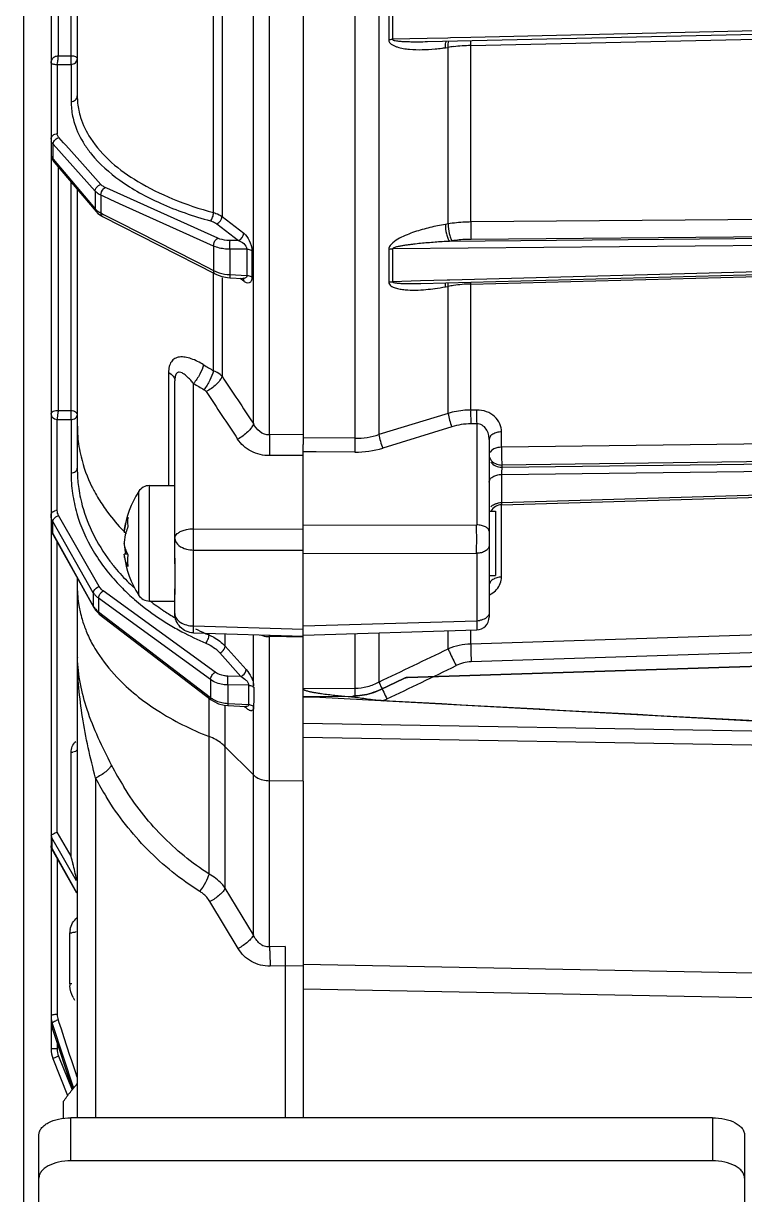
# Model space of a CAD drawing. Header units: millimetres. Extents: x -6 to 705, y -10 to 538.
# Drawn here: x 585.19 to 596.43, y 389.92 to 408.18 of the extents above; entities that cross this region are included whole.
import ezdxf

# ---------------------------------------------------------------- set-up
doc = ezdxf.new("R2010")
doc.units = ezdxf.units.MM
for name, color, linetype in [('02___PRT_ALL_AXES', 7, 'Continuous'), ('06___PRT_ALL_SURFS', 7, 'Continuous'), ('3_ALL_AXES', 7, 'Continuous')]:
    doc.layers.add(name, color=color, linetype=linetype)
doc.layers.add('\\M+5B1EA\\M+5D7A2\\M+5B2E3', color=7, linetype='Continuous', lineweight=25)

msp = doc.modelspace()

# ---------------------------------------------------------------- linework, layer by layer
at = {"color": 0, "linetype": 'Continuous', "lineweight": -3}
for p, q in [((585.619, 448.23), (585.619, 392.188)), ((589.549, 426.232), (589.549, 401.61)), ((589.024, 401.762), (589.024, 426.052)), ((590.357, 426.119), (590.357, 401.709)), ((590.73, 426.086), (590.73, 401.766)), ((588.774, 401.938), (588.774, 425.915)), ((585.734, 407.672), (585.734, 412.894)), ((585.932, 407.674), (585.932, 412.77)), ((586.028, 412.71), (586.028, 407.046)), ((588.152, 405.228), (588.152, 411.975)), ((588.284, 411.975), (588.284, 405.167)), ((590.883, 408.472), (590.883, 407.926)), ((590.942, 408.476), (590.942, 407.93)), ((591.485, 407.894), (603.822, 408.178)), ((598.829, 408.111), (592.163, 407.958)), ((591.484, 407.942), (590.942, 407.93)), ((591.802, 407.95), (591.484, 407.942)), ((591.845, 407.951), (591.802, 407.95)), ((592.163, 407.958), (591.845, 407.951)), ((592.161, 407.833), (598.826, 407.985)), ((591.485, 407.894), (591.486, 407.894)), ((591.766, 407.798), (591.808, 407.804)), ((591.808, 405.051), (591.808, 407.804)), ((592.161, 407.833), (592.161, 407.91)), ((592.161, 405.082), (592.161, 407.833)), ((585.732, 407.647), (585.734, 407.672)), ((585.734, 407.672), (585.932, 407.674)), ((585.686, 407.539), (585.715, 407.536)), ((585.715, 407.536), (585.932, 407.539)), ((585.715, 407.536), (585.715, 406.458)), ((585.932, 407.539), (585.932, 406.959)), ((585.652, 406.06), (585.652, 406.293)), ((586.307, 405.561), (585.652, 406.293)), ((585.814, 406.316), (585.74, 406.399)), ((585.849, 406.277), (585.814, 406.316)), ((586.068, 406.033), (585.849, 406.277)), ((585.619, 406.14), (585.62, 406.119)), ((585.652, 406.06), (586.307, 405.288)), ((585.667, 406.016), (585.667, 406.015)), ((585.667, 406.015), (586.322, 405.243)), ((585.734, 402.143), (585.734, 405.936)), ((586.395, 405.667), (586.068, 406.033)), ((585.932, 402.142), (585.932, 405.703)), ((586.028, 405.59), (586.028, 401.241)), ((586.307, 405.561), (586.307, 405.288)), ((586.488, 405.609), (586.462, 405.621)), ((586.754, 405.489), (586.488, 405.609)), ((586.396, 405.499), (586.396, 405.222)), ((586.431, 405.483), (586.396, 405.499)), ((586.54, 405.434), (586.431, 405.483)), ((586.688, 405.367), (586.54, 405.434)), ((588.152, 404.707), (586.688, 405.367)), ((588.218, 404.829), (586.754, 405.489)), ((586.396, 405.222), (586.437, 405.201)), ((586.437, 405.201), (586.688, 405.072)), ((586.42, 405.169), (588.176, 404.271)), ((586.688, 405.072), (587.858, 404.474)), ((588.202, 405.054), (588.541, 404.793)), ((588.284, 405.167), (588.623, 404.906)), ((591.808, 405.051), (591.766, 405.044)), ((598.658, 405.136), (592.161, 405.082)), ((603.821, 404.88), (591.829, 404.78)), ((598.663, 404.865), (592.166, 404.811)), ((588.152, 404.707), (588.152, 404.323)), ((588.671, 404.658), (588.408, 404.657)), ((588.408, 404.657), (588.408, 404.262)), ((588.541, 404.793), (588.41, 404.793)), ((588.671, 404.658), (588.671, 404.247)), ((588.75, 404.635), (588.75, 404.223)), ((590.883, 404.658), (590.883, 404.146)), ((603.823, 404.771), (590.942, 404.664)), ((590.942, 404.664), (590.942, 404.151)), ((591.872, 404.787), (591.829, 404.78)), ((587.858, 404.474), (588.04, 404.381)), ((591.381, 404.124), (603.823, 404.453)), ((588.04, 404.381), (588.152, 404.323)), ((588.152, 402.762), (588.152, 404.283)), ((588.175, 404.271), (588.176, 404.271)), ((598.494, 404.352), (591.838, 404.175)), ((592.161, 404.114), (598.491, 404.281)), ((588.28, 404.232), (588.371, 404.215)), ((588.284, 404.212), (588.284, 402.676)), ((588.371, 404.215), (588.408, 404.212)), ((588.408, 404.262), (588.671, 404.247)), ((588.408, 404.212), (588.608, 404.201)), ((588.623, 404.159), (588.569, 404.203)), ((588.608, 404.201), (588.613, 404.2)), ((591.38, 404.163), (590.942, 404.151)), ((591.795, 404.174), (591.38, 404.163)), ((591.838, 404.175), (591.795, 404.174)), ((592.161, 402.149), (592.161, 404.114)), ((591.766, 404.07), (591.808, 404.078)), ((591.808, 402.098), (591.808, 404.078)), ((587.451, 402.734), (587.451, 400.972)), ((587.549, 399.753), (587.549, 402.606)), ((587.841, 400.299), (587.841, 402.563)), ((585.734, 402.143), (585.932, 402.142)), ((585.933, 402.12), (585.932, 402.142)), ((585.933, 402.097), (585.933, 402.12)), ((591.808, 402.098), (590.73, 401.766)), ((592.252, 402.15), (592.161, 402.149)), ((585.716, 402.002), (585.931, 402.001)), ((585.716, 400.584), (585.716, 402.002)), ((585.931, 402.001), (585.931, 401.17)), ((592.254, 401.935), (592.162, 401.935)), ((592.254, 401.935), (592.254, 400.358)), ((589.549, 401.766), (589.024, 401.762)), ((590.357, 401.709), (589.549, 401.714)), ((591.869, 401.889), (590.79, 401.556)), ((592.642, 401.57), (592.642, 401.808)), ((589.549, 398.579), (589.549, 401.61)), ((592.449, 401.691), (592.449, 398.921)), ((597.975, 401.638), (592.642, 401.57)), ((589.549, 401.442), (589.026, 401.439)), ((589.75, 401.497), (589.549, 401.498)), ((590.355, 401.493), (589.75, 401.497)), ((592.646, 401.257), (603.821, 401.401)), ((597.981, 401.361), (592.646, 401.292)), ((592.642, 401.145), (603.823, 401.289)), ((592.646, 401.292), (592.646, 401.257)), ((592.642, 401.145), (592.642, 400.704)), ((592.643, 400.673), (603.823, 401.004)), ((586.985, 399.264), (586.985, 400.879)), ((587.153, 399.172), (587.153, 400.972)), ((597.821, 400.857), (592.642, 400.704)), ((592.642, 399.546), (592.642, 400.673)), ((586.369, 399.397), (585.737, 400.506)), ((585.619, 400.33), (585.621, 400.293)), ((585.647, 400.226), (585.647, 400.411)), ((586.278, 399.302), (585.647, 400.411)), ((587.841, 400.299), (589.549, 400.295)), ((589.549, 400.353), (592.254, 400.358)), ((585.647, 400.226), (586.278, 399.093)), ((585.652, 400.202), (586.284, 399.069)), ((585.715, 395.567), (585.715, 400.09)), ((586.786, 400.24), (586.758, 400.24)), ((586.764, 400.053), (586.758, 400.053)), ((586.814, 399.903), (586.758, 399.903)), ((587.841, 399.967), (589.549, 399.964)), ((587.841, 398.783), (587.841, 399.967)), ((589.549, 399.911), (592.254, 399.916)), ((592.254, 399.916), (592.254, 398.865)), ((586.028, 399.527), (586.028, 391.118)), ((587.549, 398.975), (587.549, 399.362)), ((586.278, 399.302), (586.278, 399.093)), ((586.36, 399.215), (586.36, 399.003)), ((588.105, 397.946), (586.36, 399.215)), ((586.412, 399.316), (586.43, 399.331)), ((588.175, 398.063), (586.43, 399.331)), ((586.284, 399.069), (586.311, 399.029)), ((586.36, 399.003), (588.105, 397.666)), ((586.371, 398.969), (588.117, 397.632)), ((589.549, 398.783), (592.254, 398.865)), ((592.254, 398.865), (592.255, 398.721)), ((587.839, 398.675), (589.549, 398.624)), ((587.841, 398.783), (589.549, 398.731)), ((588.082, 398.642), (588.082, 398.668)), ((588.333, 398.469), (588.333, 398.661)), ((589.024, 398.617), (589.024, 398.64)), ((589.549, 398.61), (589.024, 398.617)), ((589.024, 393.779), (589.024, 398.616)), ((589.549, 398.639), (592.255, 398.721)), ((590.356, 398.663), (590.357, 397.807)), ((590.73, 398.675), (590.73, 397.909)), ((591.808, 398.426), (591.808, 398.707)), ((592.161, 398.5), (592.161, 398.718)), ((597.371, 398.668), (592.161, 398.5)), ((588.333, 398.469), (588.662, 398.103)), ((589.549, 396.366), (589.549, 398.579)), ((588.251, 398.363), (588.58, 397.997)), ((597.379, 398.392), (592.168, 398.224)), ((597.231, 398.174), (591.177, 397.98)), ((591.177, 397.98), (597.231, 398.174)), ((588.105, 397.946), (588.105, 397.666)), ((588.58, 397.997), (588.377, 398.001)), ((590.758, 397.793), (591.119, 397.965)), ((591.118, 397.965), (590.76, 397.794)), ((588.704, 397.858), (588.374, 397.864)), ((588.374, 397.864), (588.374, 397.576)), ((590.357, 397.807), (589.549, 397.801)), ((588.082, 397.06), (588.082, 397.659)), ((588.319, 397.548), (588.374, 397.542)), ((588.333, 394.696), (588.333, 397.547)), ((588.374, 397.576), (588.701, 397.557)), ((588.374, 397.542), (588.656, 397.526)), ((588.656, 397.526), (588.656, 397.526)), ((588.656, 397.526), (588.658, 397.526)), ((588.774, 396.46), (588.777, 397.528)), ((589.547, 397.685), (590.323, 397.691)), ((589.547, 397.685), (589.547, 397.668)), ((589.81, 397.672), (589.547, 397.668)), ((589.81, 397.672), (600.568, 397.084)), ((589.549, 397.27), (600.57, 397.075)), ((588.082, 394.916), (588.082, 397.06)), ((589.549, 397.051), (599.433, 396.877)), ((585.932, 395.192), (585.932, 396.813)), ((588.774, 396.46), (588.333, 396.901)), ((588.774, 393.967), (588.774, 396.46)), ((586.313, 396.412), (586.313, 391.116)), ((589.549, 396.366), (589.024, 396.371)), ((585.619, 395.517), (585.619, 395.516)), ((585.619, 395.516), (585.622, 395.511)), ((585.932, 395.192), (585.715, 395.567)), ((585.629, 395.482), (585.629, 395.318)), ((586.018, 394.808), (585.629, 395.482)), ((585.629, 395.318), (586.018, 394.628)), ((585.631, 395.304), (586.015, 394.623)), ((585.715, 395.156), (585.715, 392.727)), ((588.774, 393.967), (588.333, 394.696)), ((588.536, 393.755), (588.095, 394.485)), ((585.913, 393.206), (585.913, 393.999)), ((589.269, 393.786), (589.024, 393.779)), ((589.269, 393.786), (589.269, 391.116)), ((589.549, 393.512), (597.951, 393.349)), ((589.269, 393.486), (589.034, 393.479)), ((589.549, 393.478), (589.269, 393.482)), ((589.549, 393.303), (589.549, 391.116)), ((589.549, 393.124), (597.951, 392.963)), ((585.637, 392.515), (585.637, 392.585)), ((585.637, 392.585), (585.969, 391.577)), ((585.729, 392.64), (585.736, 392.617)), ((585.736, 392.617), (585.775, 392.5)), ((585.637, 392.515), (585.951, 391.556)), ((585.775, 392.5), (585.819, 392.367)), ((585.715, 392.278), (585.715, 392.188)), ((585.819, 392.367), (585.909, 392.094)), ((585.715, 392.188), (585.619, 392.188)), ((585.65, 392.041), (585.647, 392.04)), ((585.647, 392.04), (585.878, 391.461)), ((585.736, 392.077), (585.65, 392.041)), ((585.736, 392.077), (585.947, 391.55)), ((585.909, 392.094), (585.931, 392.026)), ((585.931, 392.026), (585.999, 391.822)), ((585.999, 391.822), (586.021, 391.753)), ((595.929, 391.116), (585.929, 391.116)), ((585.929, 390.444), (585.929, 391.116)), ((595.929, 391.116), (595.929, 390.444)), ((585.429, 385.884), (585.429, 390.846)), ((596.429, 390.846), (596.429, 390.173)), ((595.929, 390.444), (585.929, 390.444)), ((596.429, 390.173), (596.43, 389.749))]:
    msp.add_line(p, q, dxfattribs=at)
for points in [[(585.62, 406.119), (585.633, 406.069), (585.662, 406.021), (585.667, 406.016)], [(586.322, 405.244), (586.35, 405.216), (586.404, 405.178), (586.42, 405.169)], [(588.175, 404.271), (588.197, 404.261), (588.28, 404.232)], [(585.621, 400.293), (585.631, 400.251), (585.648, 400.21), (585.652, 400.202)], [(586.311, 399.029), (586.357, 398.981), (586.371, 398.969)], [(588.117, 397.632), (588.149, 397.61), (588.23, 397.571), (588.319, 397.548)]]:
    msp.add_lwpolyline(points, dxfattribs=at)
for centre, radius, start, end in [((591.326, 410.862), 3.095, 275.176, 277.1298), ((591.311, 410.978), 3.212, 277.1217, 278.1277), ((592.199, 405.051), 2.781, 96.2946, 98.0814), ((592.222, 404.833), 3, 91.1794, 96.2814), ((587.141, 407.047), 1.113, 180.0685, 191.6518), ((587.07, 406.961), 1.138, 180.0744, 191.6644), ((585.719, 406.372), 0.1, 180.0208, 188.357), ((585.722, 406.372), 0.104, 188.3894, 196.3221), ((586.574, 405.574), 0.394, 240.0269, 243.2268), ((588.447, 405.052), 0.791, 264.1324, 267.1987), ((592.196, 401.948), 2.165, 98.0208, 100.3275), ((592.216, 401.802), 2.313, 91.3799, 98.0062), ((596.385, 404.163), 4.225, 180.2416, 180.6645), ((591.202, 407.039), 3.021, 274.9749, 277.6696), ((591.15, 407.426), 3.411, 277.6538, 280.3891), ((590.245, 406.436), 4.228, 237.9146, 240.3319), ((911.237, 616.591), 387.373, 213.51936, 213.65054), ((590.22, 406.446), 4.554, 238.5033, 240.8866), ((904.814, 611.84), 379.733, 213.46649, 213.6005), ((587.744, 401.901), 2.024, 173.138, 173.7286), ((588.068, 401.903), 2.039, 180.061, 189.0893), ((592.172, 400.902), 1.033, 90.5401, 107.0903), ((590.369, 402.878), 1.169, 269.407, 287.9965), ((590.366, 402.935), 1.442, 269.5355, 287.1015), ((588.198, 401.171), 2.267, 180.0311, 188.1155), ((588.234, 401.241), 2.206, 180.0125, 181.6641), ((588.251, 401.242), 2.223, 181.6734, 188.0996), ((588.244, 401.179), 2.313, 188.1329, 196.0736), ((587.153, 400.772), 0.2, 90, 147.421), ((592.649, 400.474), 0.2, 91.6904, 150.4775), ((592.648, 400.389), 0.315, 91.2331, 100.446), ((585.813, 400.514), 0.195, 180.0048, 185.5116), ((585.719, 400.446), 0.138, 91.0822, 101.6648), ((585.815, 400.33), 0.196, 180.0204, 187.7804), ((589.055, 402.492), 3.205, 223.9563, 224.3959), ((587.674, 400.146), 0.921, 172.625, 174.1196), ((587.718, 399.986), 0.965, 158.9889, 164.7567), ((587.502, 400.411), 0.69, 182.7279, 186.5226), ((569.122, 400.137), 23.132, 359.4519, 0.5481), ((585.852, 400.343), 0.235, 204.7431, 209.5905), ((587.683, 399.995), 0.93, 164.7221, 174.1087), ((587.346, 400.166), 0.593, 187.3598, 189.2191), ((587.346, 399.977), 0.593, 170.7861, 172.6402), ((589.078, 402.514), 3.238, 224.3963, 225.055), ((587.689, 400.149), 0.936, 185.9185, 195.2508), ((587.857, 399.802), 1.045, 174.7264, 179.9465), ((587.443, 400.199), 0.696, 205.2021, 205.6864), ((588.891, 401.574), 2.951, 218.2756, 218.736), ((588.989, 401.654), 3.078, 218.7593, 224.8732), ((587.796, 399.802), 0.984, 179.9972, 182.1821), ((587.76, 399.801), 0.948, 182.1844, 185.5214), ((589.064, 401.696), 3.292, 223.6487, 224.9268), ((589.18, 401.814), 3.458, 224.9529, 229.2187), ((589.162, 401.821), 3.318, 224.8135, 227.2675), ((586.488, 399.423), 0.242, 210.0149, 214.7927), ((586.501, 399.433), 0.258, 214.7909, 219.2469), ((587.153, 399.372), 0.2, 212.579, 270), ((589.494, 402.219), 3.836, 232.4408, 236.6221), ((587.865, 399.409), 1.838, 192.705, 196.4457), ((586.571, 399.285), 0.352, 229.46, 233.168), ((589.65, 402.452), 4.116, 236.5986, 239.3765), ((587.938, 399.431), 1.914, 196.4657, 202.3739), ((589.738, 402.586), 4.413, 238.7746, 241.9125), ((592.249, 399.17), 0.305, 270.9669, 280.5577), ((592.249, 398.921), 0.2, 271.7275, 0), ((588.087, 399.495), 2.077, 202.4255, 208.7338), ((589.876, 402.846), 4.707, 241.9145, 246.9206), ((589.917, 402.942), 4.675, 244.0152, 246.0941), ((589.956, 403.03), 4.771, 246.0894, 246.865), ((588.224, 399.569), 2.232, 208.728, 212.4157), ((587.827, 397.973), 0.576, 49.2942, 52.6533), ((468.776, 653.571), 283.259, 295.5017, 295.74361), ((592.203, 398.37), 6.175, 180.0003, 180.827), ((588.515, 398.37), 2.487, 180.0009, 181.7832), ((470.856, 647.781), 277.431, 295.6286, 295.87581), ((554.056, 398.016), 34.648, 359.2408, 359.7381), ((604.81, 397.68), 14.454, 179.4941, 180.0523), ((588.404, 398.145), 0.57, 262.4753, 267.0641), ((590.313, 398.772), 1.25, 292.5837, 295.6505), ((585.929, 397.006), 0.193, 270.9891, 278.5086), ((590.671, 398.706), 4.612, 206.9751, 211.9334), ((590.546, 398.625), 4.777, 207.601, 211.7483), ((585.839, 395.549), 0.221, 190.1661, 197.865), ((576.075, 392.669), 10.175, 13.6804, 14.3532), ((586.213, 393.999), 0.3, 170.4432, 179.9834), ((585.909, 394.441), 0.442, 270.5026, 274.4219), ((585.909, 393.648), 0.442, 270.5026, 274.4219), ((586.396, 393.206), 0.484, 180.0055, 183.71), ((586.404, 393.208), 0.492, 205.9995, 212.0426), ((585.993, 392.702), 0.374, 180.0246, 193.2994), ((585.997, 392.633), 0.378, 180.0805, 198.1022), ((585.992, 392.702), 0.374, 193.3204, 198.2196), ((585.996, 392.728), 0.281, 180.0599, 198.1738), ((586.019, 392.188), 0.4, 180, 201.75)]:
    msp.add_arc(centre, radius, start, end, dxfattribs=at)
for points in [[(590.883, 407.926), (590.902, 407.928), (590.922, 407.93), (590.942, 407.93)], [(585.652, 406.293), (585.652, 406.308), (585.656, 406.324), (585.663, 406.338)], [(585.663, 406.338), (585.675, 406.36), (585.695, 406.379), (585.717, 406.39)], [(585.717, 406.39), (585.724, 406.394), (585.732, 406.397), (585.74, 406.399)], [(585.652, 406.06), (585.652, 406.044), (585.657, 406.028), (585.667, 406.016)], [(586.307, 405.288), (586.307, 405.272), (586.312, 405.256), (586.322, 405.244)], [(588.202, 405.054), (588.246, 405.069), (588.284, 405.12), (588.284, 405.167)], [(588.541, 404.793), (588.585, 404.808), (588.623, 404.86), (588.623, 404.906)], [(590.883, 404.658), (590.902, 404.661), (590.922, 404.663), (590.942, 404.664)], [(588.602, 404.209), (588.61, 404.201), (588.617, 404.191), (588.62, 404.18)], [(588.62, 404.18), (588.622, 404.173), (588.623, 404.166), (588.623, 404.159)], [(590.883, 404.146), (590.902, 404.149), (590.922, 404.151), (590.942, 404.151)], [(588.037, 402.437), (588.029, 402.449), (588.017, 402.46), (588.004, 402.467)], [(586.025, 402.054), (586.027, 402.06), (586.028, 402.066), (586.028, 402.072)], [(592.57, 401.305), (592.594, 401.297), (592.621, 401.292), (592.646, 401.292)], [(592.545, 400.686), (592.56, 400.692), (592.575, 400.696), (592.591, 400.699)], [(585.619, 400.514), (585.619, 400.52), (585.62, 400.526), (585.622, 400.532)], [(585.647, 400.411), (585.632, 400.436), (585.622, 400.466), (585.619, 400.495)], [(585.714, 400.497), (585.721, 400.501), (585.729, 400.504), (585.737, 400.506)], [(585.722, 400.543), (585.718, 400.556), (585.716, 400.57), (585.716, 400.584)], [(585.737, 400.506), (585.731, 400.518), (585.725, 400.53), (585.722, 400.543)], [(585.62, 400.304), (585.623, 400.283), (585.629, 400.263), (585.638, 400.244)], [(585.647, 400.226), (585.647, 400.218), (585.649, 400.21), (585.653, 400.202)], [(586.381, 399.278), (586.389, 399.292), (586.4, 399.305), (586.412, 399.316)], [(586.278, 399.093), (586.278, 399.085), (586.28, 399.076), (586.284, 399.069)], [(592.352, 398.883), (592.336, 398.877), (592.32, 398.873), (592.304, 398.87)], [(592.161, 398.5), (592.041, 398.497), (591.92, 398.471), (591.808, 398.426)], [(588.203, 398.41), (588.22, 398.395), (588.236, 398.38), (588.251, 398.363)], [(592.168, 398.224), (592.087, 398.221), (592.005, 398.2), (591.933, 398.165)], [(600.57, 397.089), (597.311, 397.263), (594.052, 397.439), (590.793, 397.617)], [(585.619, 395.353), (585.619, 395.336), (585.623, 395.319), (585.631, 395.304)], [(585.629, 395.318), (585.622, 395.328), (585.619, 395.341), (585.619, 395.353)], [(585.629, 395.318), (585.628, 395.313), (585.629, 395.308), (585.631, 395.304)], [(585.962, 392.993), (585.934, 393.049), (585.918, 393.112), (585.914, 393.174)], [(585.64, 392.593), (585.639, 392.59), (585.637, 392.588), (585.637, 392.585)], [(585.715, 392.188), (585.715, 392.15), (585.722, 392.112), (585.736, 392.077)]]:
    msp.add_open_spline(points, degree=3, dxfattribs=at)
for points, knots in [([(590.883, 407.926), (590.883, 407.91), (590.894, 407.879), (590.93, 407.848), (590.972, 407.826), (591.032, 407.804), (591.11, 407.786), (591.24, 407.77), (591.406, 407.766), (591.538, 407.773), (591.605, 407.779)], [0, 0, 0, 0, 0.059936, 0.119178, 0.179227, 0.240103, 0.363633, 0.488923, 0.742833, 1, 1, 1, 1]), ([(590.942, 407.93), (590.942, 407.924), (590.954, 407.917), (590.974, 407.912), (591.003, 407.906), (591.036, 407.902), (591.082, 407.898), (591.14, 407.895), (591.209, 407.893), (591.278, 407.892), (591.37, 407.892), (591.439, 407.893), (591.485, 407.894)], [0, 0, 0, 0, 0.029238, 0.059602, 0.121647, 0.183949, 0.246443, 0.371678, 0.49713, 0.622719, 0.748407, 1, 1, 1, 1]), ([(591.766, 407.798), (591.766, 407.818), (591.767, 407.853), (591.775, 407.888), (591.782, 407.901)], [0, 0, 0, 0, 0.576717, 1, 1, 1, 1]), ([(591.808, 407.804), (591.808, 407.823), (591.81, 407.856), (591.817, 407.89), (591.822, 407.903)], [0, 0, 0, 0, 0.568016, 1, 1, 1, 1]), ([(585.619, 407.558), (585.619, 407.582), (585.631, 407.623), (585.676, 407.665), (585.714, 407.673), (585.734, 407.671)], [0, 0, 0, 0, 0.406043, 0.656196, 1, 1, 1, 1]), ([(585.619, 407.558), (585.619, 407.556), (585.624, 407.552), (585.645, 407.545), (585.668, 407.541), (585.686, 407.539)], [0, 0, 0, 0, 0.079083, 0.239798, 1, 1, 1, 1]), ([(585.715, 407.536), (585.72, 407.551), (585.725, 407.589), (585.73, 407.626), (585.732, 407.647)], [0, 0, 0, 0, 0.432238, 1, 1, 1, 1]), ([(585.932, 407.539), (585.931, 407.547), (585.933, 407.567), (585.933, 407.6), (585.933, 407.637), (585.933, 407.662), (585.932, 407.674)], [0, 0, 0, 0, 0.187999, 0.44367, 0.728784, 1, 1, 1, 1]), ([(585.932, 407.674), (585.944, 407.674), (585.968, 407.671), (586.004, 407.661), (586.028, 407.64), (586.028, 407.625)], [0, 0, 0, 0, 0.326366, 0.615321, 1, 1, 1, 1]), ([(585.932, 407.539), (585.956, 407.539), (586.005, 407.556), (586.028, 407.603), (586.028, 407.625)], [0, 0, 0, 0, 0.525081, 1, 1, 1, 1]), ([(585.932, 406.959), (585.956, 406.96), (586.005, 406.976), (586.028, 407.024), (586.028, 407.046)], [0, 0, 0, 0, 0.524955, 1, 1, 1, 1]), ([(585.955, 406.731), (585.963, 406.693), (586.004, 406.537), (586.076, 406.389), (586.142, 406.287)], [0, 0, 0, 0, 0.241992, 1, 1, 1, 1]), ([(586.051, 406.823), (586.059, 406.785), (586.099, 406.632), (586.169, 406.488), (586.234, 406.387)], [0, 0, 0, 0, 0.242, 1, 1, 1, 1]), ([(585.619, 406.372), (585.619, 406.394), (585.642, 406.441), (585.691, 406.458), (585.715, 406.458)], [0, 0, 0, 0, 0.475047, 1, 1, 1, 1]), ([(585.652, 406.293), (585.648, 406.297), (585.636, 406.312), (585.627, 406.329), (585.623, 406.343)], [0, 0, 0, 0, 0.267199, 1, 1, 1, 1]), ([(585.74, 406.399), (585.736, 406.404), (585.723, 406.421), (585.715, 406.443), (585.715, 406.458)], [0, 0, 0, 0, 0.273373, 1, 1, 1, 1]), ([(586.142, 406.287), (586.175, 406.236), (586.329, 406.025), (586.528, 405.849), (586.691, 405.732)], [0, 0, 0, 0, 0.231348, 1, 1, 1, 1]), ([(586.234, 406.387), (586.415, 406.108), (586.847, 405.754), (587.529, 405.422), (587.935, 405.287), (588.152, 405.228)], [0, 0, 0, 0, 0.438407, 0.704861, 1, 1, 1, 1]), ([(585.619, 406.14), (585.619, 406.133), (585.622, 406.104), (585.637, 406.077), (585.652, 406.06)], [0, 0, 0, 0, 0.233883, 1, 1, 1, 1]), ([(586.691, 405.732), (586.888, 405.591), (587.346, 405.341), (587.837, 405.172), (588.103, 405.1)], [0, 0, 0, 0, 0.467368, 1, 1, 1, 1]), ([(586.307, 405.561), (586.307, 405.584), (586.328, 405.633), (586.371, 405.661), (586.395, 405.667)], [0, 0, 0, 0, 0.488038, 1, 1, 1, 1]), ([(586.396, 405.499), (586.387, 405.503), (586.355, 405.519), (586.324, 405.541), (586.307, 405.561)], [0, 0, 0, 0, 0.27702, 1, 1, 1, 1]), ([(586.462, 405.621), (586.455, 405.624), (586.431, 405.636), (586.408, 405.652), (586.395, 405.667)], [0, 0, 0, 0, 0.277058, 1, 1, 1, 1]), ([(586.396, 405.499), (586.396, 405.535), (586.416, 405.585), (586.452, 405.615), (586.462, 405.621)], [0, 0, 0, 0, 0.767559, 1, 1, 1, 1]), ([(586.307, 405.288), (586.311, 405.283), (586.332, 405.261), (586.357, 405.244), (586.377, 405.232)], [0, 0, 0, 0, 0.22883, 1, 1, 1, 1]), ([(586.396, 405.222), (586.396, 405.216), (586.397, 405.196), (586.408, 405.175), (586.42, 405.169)], [0, 0, 0, 0, 0.29836, 1, 1, 1, 1]), ([(588.103, 405.1), (588.12, 405.114), (588.143, 405.157), (588.152, 405.204), (588.152, 405.228)], [0, 0, 0, 0, 0.468921, 1, 1, 1, 1]), ([(588.152, 405.228), (588.165, 405.225), (588.211, 405.21), (588.256, 405.188), (588.284, 405.167)], [0, 0, 0, 0, 0.276471, 1, 1, 1, 1]), ([(588.103, 405.1), (588.113, 405.097), (588.148, 405.087), (588.182, 405.07), (588.202, 405.054)], [0, 0, 0, 0, 0.276496, 1, 1, 1, 1]), ([(591.766, 405.044), (591.685, 405.031), (591.523, 404.998), (591.324, 404.942), (591.167, 404.884), (591.052, 404.831), (590.961, 404.775), (590.902, 404.717), (590.883, 404.678), (590.883, 404.658)], [0, 0, 0, 0, 0.246801, 0.496584, 0.622771, 0.749916, 0.877736, 0.941088, 1, 1, 1, 1]), ([(591.766, 405.044), (591.765, 404.994), (591.775, 404.921), (591.801, 404.833), (591.819, 404.795), (591.829, 404.78)], [0, 0, 0, 0, 0.545111, 0.801191, 1, 1, 1, 1]), ([(592.161, 405.082), (592.131, 405.081), (592.013, 405.078), (591.895, 405.066), (591.808, 405.051)], [0, 0, 0, 0, 0.253512, 1, 1, 1, 1]), ([(591.808, 405.051), (591.808, 405.001), (591.818, 404.928), (591.844, 404.84), (591.861, 404.802), (591.872, 404.787)], [0, 0, 0, 0, 0.54511, 0.801191, 1, 1, 1, 1]), ([(592.161, 405.082), (592.16, 405.031), (592.161, 404.941), (592.163, 404.851), (592.166, 404.811)], [0, 0, 0, 0, 0.55661, 1, 1, 1, 1]), ([(588.152, 404.707), (588.151, 404.743), (588.171, 404.793), (588.208, 404.824), (588.218, 404.829)], [0, 0, 0, 0, 0.767592, 1, 1, 1, 1]), ([(588.41, 404.793), (588.392, 404.793), (588.327, 404.796), (588.261, 404.809), (588.218, 404.829)], [0, 0, 0, 0, 0.269638, 1, 1, 1, 1]), ([(588.623, 404.906), (588.659, 404.877), (588.72, 404.791), (588.75, 404.69), (588.75, 404.635)], [0, 0, 0, 0, 0.457213, 1, 1, 1, 1]), ([(588.408, 404.657), (588.385, 404.657), (588.297, 404.661), (588.21, 404.68), (588.152, 404.707)], [0, 0, 0, 0, 0.269413, 1, 1, 1, 1]), ([(588.408, 404.657), (588.408, 404.669), (588.407, 404.715), (588.407, 404.76), (588.41, 404.793)], [0, 0, 0, 0, 0.270765, 1, 1, 1, 1]), ([(588.541, 404.793), (588.571, 404.783), (588.626, 404.751), (588.672, 404.692), (588.671, 404.658)], [0, 0, 0, 0, 0.482886, 1, 1, 1, 1]), ([(588.671, 404.658), (588.679, 404.658), (588.706, 404.656), (588.735, 404.647), (588.75, 404.635)], [0, 0, 0, 0, 0.283364, 1, 1, 1, 1]), ([(591.829, 404.78), (591.754, 404.776), (591.642, 404.769), (591.492, 404.757), (591.38, 404.747), (591.287, 404.737), (591.212, 404.728), (591.156, 404.72), (591.1, 404.712), (591.054, 404.704), (591.017, 404.696), (590.989, 404.689), (590.964, 404.681), (590.944, 404.672), (590.942, 404.664)], [0, 0, 0, 0, 0.249869, 0.374918, 0.500048, 0.625271, 0.687924, 0.75061, 0.813334, 0.876102, 0.907505, 0.938921, 0.970304, 1, 1, 1, 1]), ([(592.166, 404.811), (592.141, 404.811), (592.042, 404.809), (591.944, 404.799), (591.872, 404.787)], [0, 0, 0, 0, 0.253523, 1, 1, 1, 1]), ([(588.152, 404.323), (588.167, 404.316), (588.235, 404.286), (588.309, 404.271), (588.366, 404.265)], [0, 0, 0, 0, 0.229237, 1, 1, 1, 1]), ([(588.152, 404.323), (588.152, 404.318), (588.153, 404.298), (588.163, 404.277), (588.175, 404.271)], [0, 0, 0, 0, 0.297749, 1, 1, 1, 1]), ([(588.408, 404.262), (588.408, 404.255), (588.408, 404.243), (588.407, 404.227), (588.408, 404.219), (588.407, 404.212), (588.408, 404.212)], [0, 0, 0, 0, 0.411862, 0.730994, 0.930832, 1, 1, 1, 1]), ([(588.671, 404.247), (588.671, 404.239), (588.668, 404.223), (588.645, 404.202), (588.622, 404.2), (588.608, 404.201)], [0, 0, 0, 0, 0.27365, 0.510586, 1, 1, 1, 1]), ([(588.75, 404.223), (588.75, 404.202), (588.747, 404.166), (588.712, 404.125), (588.662, 404.13), (588.636, 404.148), (588.623, 404.159)], [0, 0, 0, 0, 0.315921, 0.53096, 0.736447, 1, 1, 1, 1]), ([(588.671, 404.247), (588.679, 404.247), (588.706, 404.244), (588.735, 404.236), (588.75, 404.223)], [0, 0, 0, 0, 0.282745, 1, 1, 1, 1]), ([(590.883, 404.146), (590.883, 404.134), (590.89, 404.109), (590.918, 404.084), (590.95, 404.066), (590.997, 404.048), (591.06, 404.034), (591.166, 404.021), (591.301, 404.018), (591.409, 404.024), (591.464, 404.029)], [0, 0, 0, 0, 0.057409, 0.114378, 0.172841, 0.232833, 0.355869, 0.481752, 0.738609, 1, 1, 1, 1]), ([(590.942, 404.151), (590.942, 404.147), (590.951, 404.141), (590.967, 404.136), (590.99, 404.132), (591.017, 404.129), (591.054, 404.126), (591.101, 404.123), (591.156, 404.122), (591.212, 404.121), (591.287, 404.122), (591.343, 404.123), (591.381, 404.124)], [0, 0, 0, 0, 0.028086, 0.058141, 0.119746, 0.181952, 0.24444, 0.369835, 0.495561, 0.621488, 0.747558, 1, 1, 1, 1]), ([(591.766, 404.07), (591.766, 404.076), (591.766, 404.098), (591.768, 404.12), (591.772, 404.135)], [0, 0, 0, 0, 0.283351, 1, 1, 1, 1]), ([(591.808, 404.078), (591.808, 404.083), (591.808, 404.103), (591.81, 404.122), (591.813, 404.136)], [0, 0, 0, 0, 0.277774, 1, 1, 1, 1]), ([(587.998, 402.854), (587.937, 402.892), (587.843, 402.941), (587.713, 402.976), (587.625, 402.98), (587.547, 402.958), (587.488, 402.903), (587.457, 402.824), (587.451, 402.765), (587.451, 402.734)], [0, 0, 0, 0, 0.298822, 0.432047, 0.55106, 0.657283, 0.75999, 0.87235, 1, 1, 1, 1]), ([(587.998, 402.854), (587.985, 402.803), (587.939, 402.701), (587.878, 402.608), (587.841, 402.563)], [0, 0, 0, 0, 0.476693, 1, 1, 1, 1]), ([(587.451, 402.734), (587.479, 402.72), (587.525, 402.687), (587.549, 402.631), (587.549, 402.606)], [0, 0, 0, 0, 0.554228, 1, 1, 1, 1]), ([(587.841, 402.563), (587.827, 402.58), (587.798, 402.613), (587.754, 402.659), (587.71, 402.699), (587.665, 402.729), (587.626, 402.743), (587.595, 402.739), (587.567, 402.719), (587.551, 402.67), (587.549, 402.629), (587.549, 402.606)], [0, 0, 0, 0, 0.145613, 0.284849, 0.415526, 0.534162, 0.636108, 0.682195, 0.730221, 0.850759, 1, 1, 1, 1]), ([(588.152, 402.762), (588.139, 402.711), (588.096, 402.608), (588.039, 402.513), (588.004, 402.467)], [0, 0, 0, 0, 0.478888, 1, 1, 1, 1]), ([(588.284, 402.676), (588.277, 402.654), (588.251, 402.608), (588.173, 402.52), (588.095, 402.466), (588.037, 402.437)], [0, 0, 0, 0, 0.200573, 0.44688, 1, 1, 1, 1]), ([(588.284, 402.676), (588.275, 402.685), (588.237, 402.721), (588.189, 402.747), (588.152, 402.762)], [0, 0, 0, 0, 0.233379, 1, 1, 1, 1]), ([(585.619, 402.086), (585.619, 402.092), (585.625, 402.112), (585.665, 402.141), (585.708, 402.145), (585.734, 402.142)], [0, 0, 0, 0, 0.13728, 0.425111, 1, 1, 1, 1]), ([(585.619, 402.086), (585.619, 402.069), (585.64, 402.024), (585.687, 402.007), (585.716, 402.003)], [0, 0, 0, 0, 0.356118, 1, 1, 1, 1]), ([(585.716, 402.002), (585.718, 402.011), (585.724, 402.051), (585.728, 402.091), (585.732, 402.122)], [0, 0, 0, 0, 0.220029, 1, 1, 1, 1]), ([(585.931, 402.001), (585.93, 402.016), (585.934, 402.048), (585.933, 402.08), (585.933, 402.097)], [0, 0, 0, 0, 0.463943, 1, 1, 1, 1]), ([(585.932, 402.142), (585.956, 402.141), (586, 402.131), (586.028, 402.09), (586.028, 402.072)], [0, 0, 0, 0, 0.561222, 1, 1, 1, 1]), ([(592.161, 402.149), (592.131, 402.149), (592.012, 402.144), (591.894, 402.122), (591.808, 402.098)], [0, 0, 0, 0, 0.251983, 1, 1, 1, 1]), ([(591.808, 402.098), (591.813, 402.063), (591.83, 401.992), (591.854, 401.923), (591.869, 401.889)], [0, 0, 0, 0, 0.48733, 1, 1, 1, 1]), ([(592.161, 402.149), (592.16, 402.133), (592.16, 402.061), (592.161, 401.989), (592.162, 401.935)], [0, 0, 0, 0, 0.234443, 1, 1, 1, 1]), ([(592.252, 402.15), (592.252, 402.134), (592.251, 402.062), (592.252, 401.99), (592.254, 401.935)], [0, 0, 0, 0, 0.234445, 1, 1, 1, 1]), ([(592.642, 401.808), (592.642, 401.852), (592.622, 401.942), (592.537, 402.056), (592.408, 402.134), (592.305, 402.151), (592.252, 402.15)], [0, 0, 0, 0, 0.227369, 0.466384, 0.72486, 1, 1, 1, 1]), ([(585.931, 402.001), (585.942, 402.001), (585.978, 402.006), (586.016, 402.029), (586.025, 402.054)], [0, 0, 0, 0, 0.286047, 1, 1, 1, 1]), ([(588.774, 401.938), (588.767, 401.915), (588.741, 401.869), (588.664, 401.781), (588.586, 401.726), (588.528, 401.696)], [0, 0, 0, 0, 0.200145, 0.446399, 1, 1, 1, 1]), ([(589.024, 401.762), (588.971, 401.761), (588.862, 401.801), (588.797, 401.89), (588.774, 401.938)], [0, 0, 0, 0, 0.500541, 1, 1, 1, 1]), ([(592.449, 401.691), (592.449, 401.719), (592.441, 401.777), (592.406, 401.856), (592.343, 401.92), (592.283, 401.936), (592.254, 401.935)], [0, 0, 0, 0, 0.246863, 0.494544, 0.744996, 1, 1, 1, 1]), ([(589.024, 401.762), (589.024, 401.737), (589.026, 401.629), (589.027, 401.521), (589.026, 401.439)], [0, 0, 0, 0, 0.234198, 1, 1, 1, 1]), ([(590.73, 401.766), (590.735, 401.731), (590.752, 401.66), (590.776, 401.591), (590.79, 401.556)], [0, 0, 0, 0, 0.487009, 1, 1, 1, 1]), ([(592.642, 401.808), (592.617, 401.808), (592.569, 401.802), (592.506, 401.777), (592.461, 401.74), (592.449, 401.706), (592.449, 401.691)], [0, 0, 0, 0, 0.305909, 0.582183, 0.81097, 1, 1, 1, 1]), ([(586.054, 401.581), (586.063, 401.528), (586.106, 401.312), (586.183, 401.103), (586.256, 400.955)], [0, 0, 0, 0, 0.246034, 1, 1, 1, 1]), ([(589.026, 401.439), (588.927, 401.438), (588.73, 401.484), (588.58, 401.618), (588.528, 401.696)], [0, 0, 0, 0, 0.515131, 1, 1, 1, 1]), ([(590.356, 401.709), (590.356, 401.692), (590.355, 401.62), (590.354, 401.548), (590.355, 401.493)], [0, 0, 0, 0, 0.234029, 1, 1, 1, 1]), ([(592.642, 401.57), (592.601, 401.569), (592.53, 401.556), (592.468, 401.509), (592.455, 401.481)], [0, 0, 0, 0, 0.565131, 1, 1, 1, 1]), ([(592.642, 401.57), (592.639, 401.547), (592.641, 401.497), (592.642, 401.424), (592.643, 401.355), (592.648, 401.311), (592.646, 401.292)], [0, 0, 0, 0, 0.250898, 0.528678, 0.791508, 1, 1, 1, 1]), ([(592.449, 401.451), (592.449, 401.42), (592.476, 401.352), (592.537, 401.316), (592.57, 401.305)], [0, 0, 0, 0, 0.468716, 1, 1, 1, 1]), ([(585.931, 401.17), (585.955, 401.171), (586, 401.18), (586.028, 401.222), (586.028, 401.241)], [0, 0, 0, 0, 0.559339, 1, 1, 1, 1]), ([(592.475, 401.337), (592.493, 401.312), (592.547, 401.27), (592.613, 401.257), (592.646, 401.257)], [0, 0, 0, 0, 0.477454, 1, 1, 1, 1]), ([(592.646, 401.257), (592.644, 401.239), (592.642, 401.202), (592.641, 401.165), (592.642, 401.145)], [0, 0, 0, 0, 0.471537, 1, 1, 1, 1]), ([(592.449, 401.025), (592.449, 401.041), (592.461, 401.075), (592.506, 401.113), (592.569, 401.138), (592.617, 401.145), (592.642, 401.145)], [0, 0, 0, 0, 0.191713, 0.421249, 0.696345, 1, 1, 1, 1]), ([(586.051, 400.929), (586.058, 400.877), (586.095, 400.668), (586.162, 400.464), (586.227, 400.318)], [0, 0, 0, 0, 0.247517, 1, 1, 1, 1]), ([(586.256, 400.955), (586.269, 400.929), (586.322, 400.826), (586.383, 400.726), (586.432, 400.654)], [0, 0, 0, 0, 0.24661, 1, 1, 1, 1]), ([(586.432, 400.654), (586.455, 400.62), (586.552, 400.484), (586.66, 400.358), (586.747, 400.267)], [0, 0, 0, 0, 0.244719, 1, 1, 1, 1]), ([(592.474, 400.641), (592.478, 400.646), (592.499, 400.665), (592.524, 400.679), (592.545, 400.686)], [0, 0, 0, 0, 0.228878, 1, 1, 1, 1]), ([(592.642, 400.704), (592.641, 400.7), (592.641, 400.693), (592.641, 400.682), (592.642, 400.678), (592.642, 400.673), (592.643, 400.673)], [0, 0, 0, 0, 0.41857, 0.733648, 0.929508, 1, 1, 1, 1]), ([(585.622, 400.532), (585.624, 400.538), (585.639, 400.563), (585.668, 400.577), (585.691, 400.582)], [0, 0, 0, 0, 0.223006, 1, 1, 1, 1]), ([(585.647, 400.411), (585.647, 400.419), (585.656, 400.456), (585.688, 400.484), (585.714, 400.497)], [0, 0, 0, 0, 0.215944, 1, 1, 1, 1]), ([(586.021, 400.538), (586.079, 400.335), (586.258, 399.932), (586.527, 399.585), (586.681, 399.423)], [0, 0, 0, 0, 0.485855, 1, 1, 1, 1]), ([(586.761, 400.264), (586.766, 400.301), (586.78, 400.375), (586.803, 400.447), (586.816, 400.482)], [0, 0, 0, 0, 0.497179, 1, 1, 1, 1]), ([(586.816, 400.482), (586.815, 400.474), (586.812, 400.439), (586.811, 400.404), (586.813, 400.378)], [0, 0, 0, 0, 0.245002, 1, 1, 1, 1]), ([(586.227, 400.318), (586.249, 400.268), (586.347, 400.067), (586.47, 399.878), (586.575, 399.746)], [0, 0, 0, 0, 0.244753, 1, 1, 1, 1]), ([(587.549, 400.149), (587.549, 400.177), (587.578, 400.222), (587.636, 400.257), (587.675, 400.272), (587.695, 400.278)], [0, 0, 0, 0, 0.408566, 0.681093, 1, 1, 1, 1]), ([(587.695, 400.278), (587.707, 400.281), (587.754, 400.293), (587.803, 400.298), (587.841, 400.299)], [0, 0, 0, 0, 0.23962, 1, 1, 1, 1]), ([(587.841, 399.967), (587.84, 399.993), (587.839, 400.103), (587.839, 400.214), (587.841, 400.299)], [0, 0, 0, 0, 0.231529, 1, 1, 1, 1]), ([(592.449, 400.259), (592.449, 400.272), (592.434, 400.303), (592.389, 400.333), (592.326, 400.353), (592.279, 400.358), (592.254, 400.358)], [0, 0, 0, 0, 0.171396, 0.39592, 0.680076, 1, 1, 1, 1]), ([(586.814, 399.903), (586.801, 399.93), (586.779, 399.985), (586.766, 400.043), (586.761, 400.071)], [0, 0, 0, 0, 0.506435, 1, 1, 1, 1]), ([(587.549, 400.149), (587.549, 400.116), (587.587, 400.042), (587.656, 400.007), (587.695, 399.993)], [0, 0, 0, 0, 0.437043, 1, 1, 1, 1]), ([(586.816, 399.71), (586.802, 399.741), (586.777, 399.804), (586.762, 399.87), (586.758, 399.903)], [0, 0, 0, 0, 0.507111, 1, 1, 1, 1]), ([(587.695, 399.993), (587.707, 399.989), (587.754, 399.974), (587.803, 399.968), (587.841, 399.967)], [0, 0, 0, 0, 0.241671, 1, 1, 1, 1]), ([(592.449, 400.037), (592.449, 400.021), (592.436, 399.986), (592.39, 399.947), (592.327, 399.922), (592.279, 399.916), (592.254, 399.916)], [0, 0, 0, 0, 0.19262, 0.422551, 0.697358, 1, 1, 1, 1]), ([(592.642, 399.546), (592.616, 399.545), (592.568, 399.538), (592.505, 399.511), (592.461, 399.469), (592.449, 399.432), (592.449, 399.414)], [0, 0, 0, 0, 0.295051, 0.565749, 0.798255, 1, 1, 1, 1]), ([(592.565, 399.352), (592.589, 399.38), (592.628, 399.441), (592.642, 399.512), (592.642, 399.546)], [0, 0, 0, 0, 0.515047, 1, 1, 1, 1]), ([(586.028, 399.39), (586.028, 399.293), (586.04, 399.163), (586.065, 399.037), (586.072, 399.005)], [0, 0, 0, 0, 0.747886, 1, 1, 1, 1]), ([(586.278, 399.302), (586.279, 399.312), (586.292, 399.357), (586.335, 399.387), (586.369, 399.397)], [0, 0, 0, 0, 0.216324, 1, 1, 1, 1]), ([(586.43, 399.331), (586.423, 399.336), (586.4, 399.355), (586.38, 399.378), (586.369, 399.397)], [0, 0, 0, 0, 0.26326, 1, 1, 1, 1]), ([(592.449, 399.264), (592.46, 399.27), (592.503, 399.294), (592.541, 399.325), (592.565, 399.352)], [0, 0, 0, 0, 0.260732, 1, 1, 1, 1]), ([(586.36, 399.215), (586.354, 399.219), (586.333, 399.235), (586.314, 399.254), (586.301, 399.269)], [0, 0, 0, 0, 0.258792, 1, 1, 1, 1]), ([(586.36, 399.215), (586.36, 399.22), (586.363, 399.242), (586.372, 399.263), (586.381, 399.278)], [0, 0, 0, 0, 0.219794, 1, 1, 1, 1]), ([(586.921, 399.195), (586.961, 399.16), (587.129, 399.022), (587.309, 398.898), (587.45, 398.812)], [0, 0, 0, 0, 0.244537, 1, 1, 1, 1]), ([(586.278, 399.093), (586.282, 399.086), (586.3, 399.058), (586.323, 399.034), (586.342, 399.017)], [0, 0, 0, 0, 0.23994, 1, 1, 1, 1]), ([(586.36, 399.003), (586.36, 399), (586.36, 398.988), (586.365, 398.975), (586.371, 398.969)], [0, 0, 0, 0, 0.294319, 1, 1, 1, 1]), ([(587.633, 398.766), (587.607, 398.794), (587.564, 398.86), (587.549, 398.937), (587.549, 398.975)], [0, 0, 0, 0, 0.500496, 1, 1, 1, 1]), ([(587.549, 398.975), (587.549, 398.95), (587.567, 398.895), (587.635, 398.834), (587.73, 398.794), (587.803, 398.784), (587.841, 398.783)], [0, 0, 0, 0, 0.198531, 0.430231, 0.702424, 1, 1, 1, 1]), ([(592.449, 398.993), (592.449, 398.97), (592.424, 398.919), (592.378, 398.893), (592.352, 398.883)], [0, 0, 0, 0, 0.444674, 1, 1, 1, 1]), ([(587.839, 398.675), (587.801, 398.677), (587.725, 398.694), (587.66, 398.739), (587.633, 398.766)], [0, 0, 0, 0, 0.499517, 1, 1, 1, 1]), ([(587.839, 398.675), (587.839, 398.675), (587.84, 398.679), (587.839, 398.683), (587.839, 398.693), (587.839, 398.711), (587.84, 398.742), (587.84, 398.768), (587.841, 398.783)], [0, 0, 0, 0, 0.01658, 0.066335, 0.148579, 0.262371, 0.579593, 1, 1, 1, 1]), ([(588.054, 398.549), (588.058, 398.557), (588.072, 398.586), (588.081, 398.618), (588.082, 398.642)], [0, 0, 0, 0, 0.267963, 1, 1, 1, 1]), ([(588.082, 398.642), (588.107, 398.632), (588.199, 398.587), (588.283, 398.525), (588.333, 398.469)], [0, 0, 0, 0, 0.265004, 1, 1, 1, 1]), ([(588.777, 397.847), (588.777, 397.982), (588.773, 398.249), (588.774, 398.515), (588.774, 398.647)], [0, 0, 0, 0, 0.504775, 1, 1, 1, 1]), ([(588.881, 398.644), (588.892, 398.64), (588.938, 398.624), (588.987, 398.617), (589.024, 398.617)], [0, 0, 0, 0, 0.243084, 1, 1, 1, 1]), ([(588.031, 398.515), (588.033, 398.518), (588.042, 398.528), (588.049, 398.54), (588.054, 398.549)], [0, 0, 0, 0, 0.230132, 1, 1, 1, 1]), ([(588.031, 398.515), (588.044, 398.51), (588.095, 398.486), (588.144, 398.457), (588.177, 398.431)], [0, 0, 0, 0, 0.25824, 1, 1, 1, 1]), ([(588.251, 398.363), (588.262, 398.368), (588.3, 398.392), (588.332, 398.435), (588.333, 398.469)], [0, 0, 0, 0, 0.268083, 1, 1, 1, 1]), ([(591.808, 398.426), (591.817, 398.407), (591.858, 398.32), (591.899, 398.233), (591.933, 398.165)], [0, 0, 0, 0, 0.210937, 1, 1, 1, 1]), ([(592.161, 398.5), (592.161, 398.48), (592.163, 398.388), (592.165, 398.296), (592.168, 398.224)], [0, 0, 0, 0, 0.216406, 1, 1, 1, 1]), ([(586.313, 396.412), (586.231, 396.726), (586.091, 397.342), (586.034, 397.974), (586.029, 398.281)], [0, 0, 0, 0, 0.512483, 1, 1, 1, 1]), ([(586.561, 396.614), (586.418, 396.895), (586.161, 397.429), (586.038, 398.017), (586.03, 398.293)], [0, 0, 0, 0, 0.533264, 1, 1, 1, 1]), ([(586.339, 398.373), (586.428, 398.234), (586.701, 397.89), (587.285, 397.426), (587.801, 397.17), (588.082, 397.06)], [0, 0, 0, 0, 0.223438, 0.591613, 1, 1, 1, 1]), ([(588.105, 397.946), (588.106, 397.968), (588.124, 398.013), (588.155, 398.049), (588.175, 398.063)], [0, 0, 0, 0, 0.477211, 1, 1, 1, 1]), ([(588.377, 398.001), (588.358, 398.001), (588.287, 398.007), (588.217, 398.032), (588.175, 398.063)], [0, 0, 0, 0, 0.264954, 1, 1, 1, 1]), ([(588.58, 397.997), (588.591, 398.002), (588.629, 398.026), (588.661, 398.069), (588.662, 398.103)], [0, 0, 0, 0, 0.268068, 1, 1, 1, 1]), ([(588.662, 398.103), (588.693, 398.068), (588.732, 398.005), (588.771, 397.918), (588.777, 397.869), (588.777, 397.847)], [0, 0, 0, 0, 0.493084, 0.767336, 1, 1, 1, 1]), ([(588.374, 397.864), (588.349, 397.864), (588.255, 397.872), (588.162, 397.906), (588.105, 397.946)], [0, 0, 0, 0, 0.265116, 1, 1, 1, 1]), ([(588.374, 397.864), (588.374, 397.874), (588.373, 397.92), (588.374, 397.966), (588.377, 398.001)], [0, 0, 0, 0, 0.235219, 1, 1, 1, 1]), ([(588.58, 397.997), (588.608, 397.982), (588.648, 397.952), (588.69, 397.904), (588.704, 397.873), (588.704, 397.858)], [0, 0, 0, 0, 0.498391, 0.76263, 1, 1, 1, 1]), ([(590.73, 397.909), (590.673, 397.877), (590.552, 397.826), (590.422, 397.808), (590.357, 397.807)], [0, 0, 0, 0, 0.499889, 1, 1, 1, 1]), ([(590.73, 397.909), (590.738, 397.89), (590.779, 397.802), (590.821, 397.714), (590.854, 397.645)], [0, 0, 0, 0, 0.209927, 1, 1, 1, 1]), ([(591.177, 397.98), (591.17, 397.98), (591.157, 397.978), (591.137, 397.974), (591.125, 397.968), (591.118, 397.965)], [0, 0, 0, 0, 0.324567, 0.656268, 1, 1, 1, 1]), ([(591.119, 397.965), (591.125, 397.968), (591.137, 397.974), (591.157, 397.978), (591.17, 397.98), (591.177, 397.98)], [0, 0, 0, 0, 0.343677, 0.675382, 1, 1, 1, 1]), ([(588.704, 397.858), (588.711, 397.857), (588.74, 397.854), (588.769, 397.842), (588.783, 397.826)], [0, 0, 0, 0, 0.274144, 1, 1, 1, 1]), ([(588.779, 397.831), (588.779, 397.78), (588.784, 397.679), (588.777, 397.578), (588.777, 397.528)], [0, 0, 0, 0, 0.507647, 1, 1, 1, 1]), ([(590.356, 397.666), (590.286, 397.673), (590.182, 397.683), (590.044, 397.698), (589.94, 397.71), (589.854, 397.721), (589.786, 397.732), (589.734, 397.74), (589.684, 397.75), (589.641, 397.759), (589.609, 397.767), (589.584, 397.775), (589.564, 397.783), (589.549, 397.794), (589.549, 397.801)], [0, 0, 0, 0, 0.25318, 0.379683, 0.506091, 0.632341, 0.69537, 0.758292, 0.821042, 0.883458, 0.914419, 0.945015, 0.974674, 1, 1, 1, 1]), ([(590.76, 397.794), (590.713, 397.772), (590.618, 397.734), (590.47, 397.699), (590.372, 397.691), (590.323, 397.691)], [0, 0, 0, 0, 0.345801, 0.675866, 1, 1, 1, 1]), ([(590.323, 397.691), (590.371, 397.691), (590.47, 397.699), (590.617, 397.733), (590.711, 397.771), (590.758, 397.793)], [0, 0, 0, 0, 0.324197, 0.654285, 1, 1, 1, 1]), ([(588.105, 397.666), (588.12, 397.655), (588.188, 397.612), (588.268, 397.588), (588.329, 397.58)], [0, 0, 0, 0, 0.235733, 1, 1, 1, 1]), ([(588.105, 397.666), (588.105, 397.663), (588.105, 397.651), (588.11, 397.638), (588.117, 397.632)], [0, 0, 0, 0, 0.294234, 1, 1, 1, 1]), ([(588.374, 397.576), (588.374, 397.571), (588.374, 397.563), (588.373, 397.552), (588.374, 397.547), (588.373, 397.542), (588.374, 397.542)], [0, 0, 0, 0, 0.418721, 0.735792, 0.932913, 1, 1, 1, 1]), ([(588.777, 397.528), (588.777, 397.51), (588.779, 397.481), (588.752, 397.462), (588.732, 397.459), (588.71, 397.467), (588.678, 397.486), (588.656, 397.508), (588.641, 397.525)], [0, 0, 0, 0, 0.268624, 0.359325, 0.449598, 0.556543, 0.684106, 1, 1, 1, 1]), ([(588.701, 397.557), (588.701, 397.552), (588.699, 397.541), (588.683, 397.527), (588.667, 397.526), (588.656, 397.526)], [0, 0, 0, 0, 0.264167, 0.495756, 1, 1, 1, 1]), ([(588.701, 397.557), (588.709, 397.557), (588.737, 397.553), (588.766, 397.541), (588.78, 397.525)], [0, 0, 0, 0, 0.273855, 1, 1, 1, 1]), ([(590.793, 397.617), (590.72, 397.621), (590.574, 397.637), (590.429, 397.66), (590.356, 397.666)], [0, 0, 0, 0, 0.500478, 1, 1, 1, 1]), ([(585.932, 396.813), (585.932, 396.844), (585.945, 396.906), (585.981, 396.959), (586.003, 396.982)], [0, 0, 0, 0, 0.48985, 1, 1, 1, 1]), ([(588.333, 396.901), (588.317, 396.918), (588.242, 396.984), (588.153, 397.032), (588.082, 397.06)], [0, 0, 0, 0, 0.232072, 1, 1, 1, 1]), ([(586.028, 396.863), (586.028, 396.858), (586.022, 396.841), (585.996, 396.824), (585.971, 396.817), (585.957, 396.815)], [0, 0, 0, 0, 0.180125, 0.53265, 1, 1, 1, 1]), ([(586.561, 396.614), (586.553, 396.596), (586.526, 396.558), (586.446, 396.485), (586.369, 396.439), (586.313, 396.412)], [0, 0, 0, 0, 0.1835, 0.42401, 1, 1, 1, 1]), ([(588.774, 396.46), (588.788, 396.446), (588.861, 396.392), (588.954, 396.372), (589.024, 396.371)], [0, 0, 0, 0, 0.220964, 1, 1, 1, 1]), ([(588.082, 394.916), (587.813, 395.088), (587.317, 395.494), (586.924, 395.999), (586.757, 396.267)], [0, 0, 0, 0, 0.503259, 1, 1, 1, 1]), ([(587.937, 394.645), (587.641, 394.83), (587.095, 395.268), (586.665, 395.82), (586.484, 396.112)], [0, 0, 0, 0, 0.503992, 1, 1, 1, 1]), ([(585.622, 395.511), (585.629, 395.525), (585.66, 395.55), (585.695, 395.562), (585.715, 395.567)], [0, 0, 0, 0, 0.435492, 1, 1, 1, 1]), ([(586.015, 394.829), (586.009, 394.871), (585.99, 394.954), (585.971, 395.036), (585.961, 395.076)], [0, 0, 0, 0, 0.513751, 1, 1, 1, 1]), ([(588.082, 394.916), (588.068, 394.871), (588.024, 394.777), (587.97, 394.689), (587.937, 394.645)], [0, 0, 0, 0, 0.464317, 1, 1, 1, 1]), ([(588.333, 394.696), (588.318, 394.719), (588.247, 394.806), (588.156, 394.876), (588.082, 394.916)], [0, 0, 0, 0, 0.243796, 1, 1, 1, 1]), ([(588.095, 394.485), (588.066, 394.533), (588.015, 394.591), (587.953, 394.635), (587.937, 394.645)], [0, 0, 0, 0, 0.746136, 1, 1, 1, 1]), ([(588.333, 394.696), (588.325, 394.678), (588.299, 394.639), (588.222, 394.563), (588.149, 394.514), (588.095, 394.485)], [0, 0, 0, 0, 0.188064, 0.430188, 1, 1, 1, 1]), ([(585.917, 394.049), (585.923, 394.085), (585.949, 394.157), (585.999, 394.214), (586.028, 394.238)], [0, 0, 0, 0, 0.496847, 1, 1, 1, 1]), ([(586.013, 394.015), (586.009, 394.013), (585.986, 394.005), (585.962, 394.002), (585.943, 394)], [0, 0, 0, 0, 0.194657, 1, 1, 1, 1]), ([(588.774, 393.967), (588.766, 393.948), (588.74, 393.91), (588.663, 393.833), (588.59, 393.784), (588.536, 393.755)], [0, 0, 0, 0, 0.188067, 0.430191, 1, 1, 1, 1]), ([(589.024, 393.779), (588.996, 393.777), (588.94, 393.785), (588.844, 393.844), (588.796, 393.916), (588.774, 393.967)], [0, 0, 0, 0, 0.250158, 0.500674, 1, 1, 1, 1]), ([(589.034, 393.479), (588.934, 393.476), (588.731, 393.526), (588.586, 393.672), (588.536, 393.755)], [0, 0, 0, 0, 0.508537, 1, 1, 1, 1]), ([(589.024, 393.779), (589.025, 393.756), (589.03, 393.656), (589.033, 393.556), (589.034, 393.479)], [0, 0, 0, 0, 0.226129, 1, 1, 1, 1]), ([(585.715, 392.727), (585.692, 392.727), (585.661, 392.724), (585.629, 392.714), (585.619, 392.705), (585.619, 392.701)], [0, 0, 0, 0, 0.666478, 0.882719, 1, 1, 1, 1]), ([(585.729, 392.64), (585.71, 392.634), (585.679, 392.621), (585.648, 392.603), (585.64, 392.593)], [0, 0, 0, 0, 0.599635, 1, 1, 1, 1]), ([(585.429, 390.846), (585.429, 390.864), (585.436, 390.901), (585.466, 390.953), (585.514, 391), (585.602, 391.057), (585.742, 391.104), (585.864, 391.116), (585.929, 391.116)], [0, 0, 0, 0, 0.086845, 0.181195, 0.287726, 0.408448, 0.687984, 1, 1, 1, 1]), ([(595.929, 391.116), (595.994, 391.116), (596.116, 391.104), (596.257, 391.056), (596.345, 391), (596.393, 390.953), (596.423, 390.901), (596.43, 390.863), (596.43, 390.845)], [0, 0, 0, 0, 0.312176, 0.59173, 0.712376, 0.818801, 0.913107, 1, 1, 1, 1]), ([(585.929, 390.444), (585.864, 390.444), (585.742, 390.431), (585.602, 390.384), (585.514, 390.327), (585.466, 390.28), (585.436, 390.229), (585.429, 390.191), (585.429, 390.173)], [0, 0, 0, 0, 0.312017, 0.591552, 0.712274, 0.818805, 0.913155, 1, 1, 1, 1]), ([(596.43, 390.172), (596.43, 390.19), (596.423, 390.228), (596.393, 390.28), (596.345, 390.327), (596.257, 390.383), (596.116, 390.431), (595.994, 390.444), (595.929, 390.444)], [0, 0, 0, 0, 0.086893, 0.181199, 0.287625, 0.408272, 0.687825, 1, 1, 1, 1])]:
    msp.add_open_spline(points, degree=3, knots=knots, dxfattribs=at)
at = {"layer": '02___PRT_ALL_AXES', "color": 0, "linetype": 'Continuous', "lineweight": -3}
for p, q in [((587.153, 400.972), (587.549, 400.972)), ((592.449, 400.572), (592.549, 400.572)), ((592.549, 400.572), (592.549, 399.572)), ((587.549, 399.841), (587.549, 399.275)), ((592.449, 399.572), (592.549, 399.572)), ((587.153, 399.172), (587.549, 399.172))]:
    msp.add_line(p, q, dxfattribs=at)
for start, end in [(147.421, 172.6258), (187.3737, 212.579)]:
    msp.add_arc((588.249, 400.072), 1.5, start, end, dxfattribs=at)
at = {"layer": '06___PRT_ALL_SURFS', "color": 0, "linetype": 'Continuous', "lineweight": -3}
msp.add_line((589.549, 396.366), (589.549, 391.116), dxfattribs=at)
at = {"layer": '3_ALL_AXES', "color": 0, "linetype": 'Continuous', "lineweight": -3}
msp.add_line((585.814, 391.108), (585.814, 391.373), dxfattribs=at)
msp.add_open_spline([(585.814, 391.373), (585.848, 391.422), (585.916, 391.515), (585.991, 391.603), (586.028, 391.644)], degree=3, knots=[0, 0, 0, 0, 0.516228, 1, 1, 1, 1], dxfattribs=at)
at = {"layer": '\\M+5B1EA\\M+5D7A2\\M+5B2E3', "lineweight": -3}
msp.add_line((585.189, 414.416), (585.189, 371.489), dxfattribs=at)

doc.saveas('drawing.dxf')
